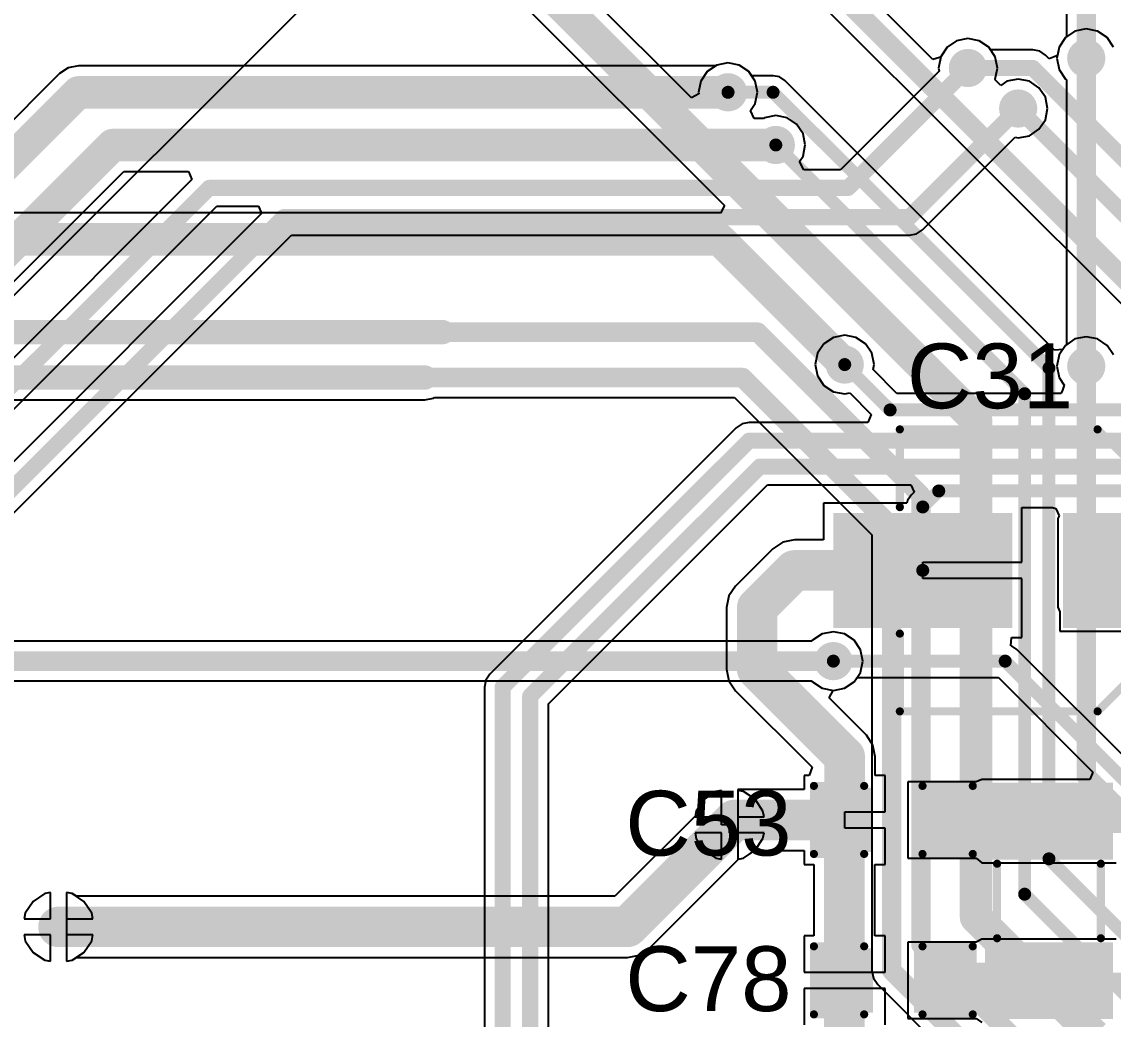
# Model space of a CAD drawing. Header units: millimetres. Extents: x 0 to 214, y 0 to 214.
# Drawn here: x 2.886 to 3.56, y 2.552 to 3.167 of the extents above; entities that cross this region are included whole.
import ezdxf

# ---------------------------------------------------------------- set-up
doc = ezdxf.new("R2010")
doc.units = ezdxf.units.MM
doc.header["$MEASUREMENT"] = 0
for name, color, linetype in [('BottomLayer', 5, 'Continuous'), ('BottomSolder', 6, 'Continuous'), ('TopLayer', 1, 'Continuous'), ('TopOverlay', 2, 'Continuous'), ('TopPaste', 8, 'Continuous'), ('TopSolder', 216, 'Continuous'), ('ViaHoleLayer', 16, 'Continuous')]:
    doc.layers.add(name, color=color, linetype=linetype)
doc.styles.add('Arial', font='', dxfattribs={"height": 0.2})
doc.styles.get('Arial').set_extended_font_data('Arial')

# ---------------------------------------------------------------- blocks, each defined once
blk = doc.blocks.new('X321532768KGD2SI_112')
at = {"layer": 'TopLayer'}
for points in [[(-0.0689, 0.03543), (-0.02953, 0.03543), (-0.02953, -0.03543), (-0.0689, -0.03543)], [(0.02953, 0.03543), (0.0689, 0.03543), (0.0689, -0.03543), (0.02953, -0.03543)]]:
    blk.add_hatch(color=1, dxfattribs=at).paths.add_polyline_path(points)
at = {"layer": 'TopPaste'}
for points in [[(-0.0689, 0.03543), (-0.02953, 0.03543), (-0.02953, -0.03543), (-0.0689, -0.03543)], [(0.02953, 0.03543), (0.0689, 0.03543), (0.0689, -0.03543), (0.02953, -0.03543)]]:
    blk.add_hatch(color=8, dxfattribs=at).paths.add_polyline_path(points)
at = {"layer": 'TopSolder'}
for points in [[(-0.0729, 0.03943), (-0.02553, 0.03943), (-0.02553, -0.03943), (-0.0729, -0.03943)], [(0.02553, 0.03943), (0.0729, 0.03943), (0.0729, -0.03943), (0.02553, -0.03943)]]:
    blk.add_hatch(color=216, dxfattribs=at).paths.add_polyline_path(points)
at = {"layer": 'TopOverlay', "const_width": 0.005}
for points in [[(0.023, 0.032), (-0.023, 0.032)], [(0.023, -0.032), (-0.023, -0.032)]]:
    blk.add_lwpolyline(points, dxfattribs=at)
at = {"layer": 'TopOverlay', "const_width": 0.0025}
for points in [[(-0.02425, 0.032, 1), (-0.02175, 0.032, 1)], [(0.02175, 0.032, 1), (0.02425, 0.032, 1)], [(-0.02425, -0.032, 1), (-0.02175, -0.032, 1)], [(0.02175, -0.032, 1), (0.02425, -0.032, 1)]]:
    blk.add_lwpolyline(points, format="xyb", close=True, dxfattribs=at)
blk = doc.blocks.new('C__0603_188')
at = {"layer": 'TopLayer'}
for points in [[(-0.015, 0.0175), (-0.015, -0.0175), (-0.045, -0.0175), (-0.045, 0.0175)], [(0.045, 0.0175), (0.045, -0.0175), (0.015, -0.0175), (0.015, 0.0175)]]:
    blk.add_hatch(color=1, dxfattribs=at).paths.add_polyline_path(points)
at = {"layer": 'TopPaste'}
for points in [[(-0.015, 0.0175), (-0.015, -0.0175), (-0.045, -0.0175), (-0.045, 0.0175)], [(0.045, 0.0175), (0.045, -0.0175), (0.015, -0.0175), (0.015, 0.0175)]]:
    blk.add_hatch(color=8, dxfattribs=at).paths.add_polyline_path(points)
at = {"layer": 'TopSolder'}
for points in [[(-0.01264, 0.01986), (-0.01264, -0.01986), (-0.04736, -0.01986), (-0.04736, 0.01986)], [(0.04736, 0.01986), (0.04736, -0.01986), (0.01264, -0.01986), (0.01264, 0.01986)]]:
    blk.add_hatch(color=216, dxfattribs=at).paths.add_polyline_path(points)
at = {"layer": 'TopOverlay', "const_width": 0.005}
for points in [[(-0.049, 0.021), (-0.018, 0.021)], [(-0.049, -0.021), (-0.049, 0.021)], [(0.018, 0.021), (0.049, 0.021)], [(0.049, -0.021), (0.049, 0.021)], [(-0.049, -0.021), (-0.018, -0.021)], [(0.018, -0.021), (0.049, -0.021)]]:
    blk.add_lwpolyline(points, dxfattribs=at)
at = {"layer": 'TopOverlay', "const_width": 0.0025}
for points in [[(-0.05025, 0.021, 1), (-0.04775, 0.021, 1)], [(-0.05025, 0.021, 1), (-0.04775, 0.021, 1)], [(-0.01925, 0.021, 1), (-0.01675, 0.021, 1)], [(0.01675, 0.021, 1), (0.01925, 0.021, 1)], [(0.04775, 0.021, 1), (0.05025, 0.021, 1)], [(0.04775, 0.021, 1), (0.05025, 0.021, 1)], [(-0.05025, -0.021, 1), (-0.04775, -0.021, 1)], [(-0.05025, -0.021, 1), (-0.04775, -0.021, 1)], [(-0.01925, -0.021, 1), (-0.01675, -0.021, 1)], [(0.01675, -0.021, 1), (0.01925, -0.021, 1)], [(0.04775, -0.021, 1), (0.05025, -0.021, 1)], [(0.04775, -0.021, 1), (0.05025, -0.021, 1)]]:
    blk.add_lwpolyline(points, format="xyb", close=True, dxfattribs=at)
blk = doc.blocks.new('C__0603_335')
at = {"layer": 'TopLayer'}
for points in [[(-0.015, 0.0175), (-0.015, -0.0175), (-0.045, -0.0175), (-0.045, 0.0175)], [(0.045, 0.0175), (0.045, -0.0175), (0.015, -0.0175), (0.015, 0.0175)]]:
    blk.add_hatch(color=1, dxfattribs=at).paths.add_polyline_path(points)
at = {"layer": 'TopPaste'}
for points in [[(-0.015, 0.0175), (-0.015, -0.0175), (-0.045, -0.0175), (-0.045, 0.0175)], [(0.045, 0.0175), (0.045, -0.0175), (0.015, -0.0175), (0.015, 0.0175)]]:
    blk.add_hatch(color=8, dxfattribs=at).paths.add_polyline_path(points)
at = {"layer": 'TopSolder'}
for points in [[(-0.01264, 0.01986), (-0.01264, -0.01986), (-0.04736, -0.01986), (-0.04736, 0.01986)], [(0.04736, 0.01986), (0.04736, -0.01986), (0.01264, -0.01986), (0.01264, 0.01986)]]:
    blk.add_hatch(color=216, dxfattribs=at).paths.add_polyline_path(points)
at = {"layer": 'TopOverlay', "const_width": 0.005}
for points in [[(-0.049, -0.021), (-0.049, 0.021)], [(-0.049, 0.021), (-0.018, 0.021)], [(0.018, 0.021), (0.049, 0.021)], [(0.049, -0.021), (0.049, 0.021)], [(-0.049, -0.021), (-0.018, -0.021)], [(0.018, -0.021), (0.049, -0.021)]]:
    blk.add_lwpolyline(points, dxfattribs=at)
at = {"layer": 'TopOverlay', "const_width": 0.0025}
for points in [[(-0.05025, 0.021, 1), (-0.04775, 0.021, 1)], [(-0.05025, 0.021, 1), (-0.04775, 0.021, 1)], [(-0.01925, 0.021, 1), (-0.01675, 0.021, 1)], [(0.01675, 0.021, 1), (0.01925, 0.021, 1)], [(0.04775, 0.021, 1), (0.05025, 0.021, 1)], [(0.04775, 0.021, 1), (0.05025, 0.021, 1)], [(-0.05025, -0.021, 1), (-0.04775, -0.021, 1)], [(-0.05025, -0.021, 1), (-0.04775, -0.021, 1)], [(-0.01925, -0.021, 1), (-0.01675, -0.021, 1)], [(0.01675, -0.021, 1), (0.01925, -0.021, 1)], [(0.04775, -0.021, 1), (0.05025, -0.021, 1)], [(0.04775, -0.021, 1), (0.05025, -0.021, 1)]]:
    blk.add_lwpolyline(points, format="xyb", close=True, dxfattribs=at)
blk = doc.blocks.new('RVT1E100M0405__355')
at = {"layer": 'TopLayer'}
for points in [[(-0.12205, 0.0315), (-0.01969, 0.0315), (-0.01969, -0.0315), (-0.12205, -0.0315)], [(0.01969, 0.0315), (0.12205, 0.0315), (0.12205, -0.0315), (0.01969, -0.0315)]]:
    blk.add_hatch(color=1, dxfattribs=at).paths.add_polyline_path(points)
at = {"layer": 'TopPaste'}
for points in [[(-0.12205, 0.0315), (-0.01969, 0.0315), (-0.01969, -0.0315), (-0.12205, -0.0315)], [(0.01969, 0.0315), (0.12205, 0.0315), (0.12205, -0.0315), (0.01969, -0.0315)]]:
    blk.add_hatch(color=8, dxfattribs=at).paths.add_polyline_path(points)
at = {"layer": 'TopSolder'}
for points in [[(-0.12605, 0.0355), (-0.01569, 0.0355), (-0.01569, -0.0355), (-0.12605, -0.0355)], [(0.01569, 0.0355), (0.12605, 0.0355), (0.12605, -0.0355), (0.01569, -0.0355)]]:
    blk.add_hatch(color=216, dxfattribs=at).paths.add_polyline_path(points)
at = {"layer": 'TopOverlay', "const_width": 0.005}
for points in [[(-0.037, 0.087), (-0.08325, 0.04075)], [(0.085, 0.087), (-0.037, 0.087)], [(0.085, 0.087), (0.085, 0.039)], [(-0.108, 0.065), (-0.108, 0.037)], [(-0.094, 0.051), (-0.122, 0.051)], [(-0.08325, 0.04075), (-0.08325, 0.035)], [(-0.08325, -0.035), (-0.08325, -0.04075)], [(-0.037, -0.087), (-0.08325, -0.04075)], [(0.085, -0.039), (0.085, -0.087)], [(0.085, -0.087), (-0.037, -0.087)]]:
    blk.add_lwpolyline(points, dxfattribs=at)
at = {"layer": 'TopOverlay', "const_width": 0.0025}
for points in [[(-0.03825, 0.087, 1), (-0.03575, 0.087, 1)], [(-0.03825, 0.087, 1), (-0.03575, 0.087, 1)], [(0.08375, 0.087, 1), (0.08625, 0.087, 1)], [(0.08375, 0.087, 1), (0.08625, 0.087, 1)], [(-0.10925, 0.065, 1), (-0.10675, 0.065, 1)], [(-0.12325, 0.051, 1), (-0.12075, 0.051, 1)], [(-0.09525, 0.051, 1), (-0.09275, 0.051, 1)], [(-0.0845, 0.04075, 1), (-0.082, 0.04075, 1)], [(-0.0845, 0.04075, 1), (-0.082, 0.04075, 1)], [(0.08375, 0.039, 1), (0.08625, 0.039, 1)], [(-0.10925, 0.037, 1), (-0.10675, 0.037, 1)], [(-0.0845, 0.035, 1), (-0.082, 0.035, 1)], [(-0.0845, -0.035, 1), (-0.082, -0.035, 1)], [(-0.0845, -0.04075, 1), (-0.082, -0.04075, 1)], [(-0.0845, -0.04075, 1), (-0.082, -0.04075, 1)], [(0.08375, -0.039, 1), (0.08625, -0.039, 1)], [(-0.03825, -0.087, 1), (-0.03575, -0.087, 1)], [(-0.03825, -0.087, 1), (-0.03575, -0.087, 1)], [(0.08375, -0.087, 1), (0.08625, -0.087, 1)], [(0.08375, -0.087, 1), (0.08625, -0.087, 1)]]:
    blk.add_lwpolyline(points, format="xyb", close=True, dxfattribs=at)

msp = doc.modelspace()

# ---------------------------------------------------------------- hatches: boundary and pattern name
at = {"layer": 'BottomLayer'}
h = msp.add_hatch(color=5, dxfattribs=at)
edge = h.paths.add_edge_path()
edge.add_arc((3.47, 3.139), 0.01181, 0, 360)
h = msp.add_hatch(color=5, dxfattribs=at)
edge = h.paths.add_edge_path()
edge.add_arc((3.543, 3.145), 0.01181, 0, 360)
h = msp.add_hatch(color=5, dxfattribs=at)
edge = h.paths.add_edge_path()
edge.add_arc((3.322, 3.124), 0.01181, 0, 360)
h = msp.add_hatch(color=5, dxfattribs=at)
edge = h.paths.add_edge_path()
edge.add_arc((3.501, 3.114), 0.01181, 0, 360)
h = msp.add_hatch(color=5, dxfattribs=at)
edge = h.paths.add_edge_path()
edge.add_arc((3.3515, 3.0915), 0.01181, 0, 360)
h = msp.add_hatch(color=5, dxfattribs=at)
edge = h.paths.add_edge_path()
edge.add_arc((3.394, 2.956), 0.01181, 0, 360)
h = msp.add_hatch(color=5, dxfattribs=at)
edge = h.paths.add_edge_path()
edge.add_arc((3.543, 2.955), 0.01181, 0, 360)
h = msp.add_hatch(color=5, dxfattribs=at)
edge = h.paths.add_edge_path()
edge.add_arc((3.387, 2.773), 0.01181, 0, 360)
h = msp.add_hatch(color=5, dxfattribs=at)
edge = h.paths.add_edge_path()
edge.add_arc((3.323, 2.672), 0.01181, 0, 360)
h = msp.add_hatch(color=5, dxfattribs=at)
edge = h.paths.add_edge_path()
edge.add_arc((2.909, 2.609), 0.01181, 0, 360)
at = {"layer": 'BottomSolder'}
h = msp.add_hatch(color=6, dxfattribs=at)
edge = h.paths.add_edge_path()
edge.add_arc((3.543, 3.145), 0.00591, 0, 360)
h = msp.add_hatch(color=6, dxfattribs=at)
edge = h.paths.add_edge_path()
edge.add_arc((3.47, 3.139), 0.00591, 0, 360)
h = msp.add_hatch(color=6, dxfattribs=at)
edge = h.paths.add_edge_path()
edge.add_arc((3.322, 3.124), 0.00591, 0, 360)
h = msp.add_hatch(color=6, dxfattribs=at)
edge = h.paths.add_edge_path()
edge.add_arc((3.501, 3.114), 0.00591, 0, 360)
h = msp.add_hatch(color=6, dxfattribs=at)
edge = h.paths.add_edge_path()
edge.add_arc((3.3515, 3.0915), 0.00591, 0, 360)
h = msp.add_hatch(color=6, dxfattribs=at)
edge = h.paths.add_edge_path()
edge.add_arc((3.394, 2.956), 0.00591, 0, 360)
h = msp.add_hatch(color=6, dxfattribs=at)
edge = h.paths.add_edge_path()
edge.add_arc((3.543, 2.955), 0.00591, 0, 360)
h = msp.add_hatch(color=6, dxfattribs=at)
edge = h.paths.add_edge_path()
edge.add_arc((3.387, 2.773), 0.00591, 0, 360)
h = msp.add_hatch(color=6, dxfattribs=at)
edge = h.paths.add_edge_path()
edge.add_arc((3.323, 2.672), 0.00591, 0, 360)
h = msp.add_hatch(color=6, dxfattribs=at)
edge = h.paths.add_edge_path()
edge.add_arc((2.909, 2.609), 0.00591, 0, 360)
at = {"layer": 'TopLayer'}
h = msp.add_hatch(color=1, dxfattribs=at)
edge = h.paths.add_edge_path()
edge.add_arc((3.47, 3.139), 0.01181, 0, 360)
h = msp.add_hatch(color=1, dxfattribs=at)
edge = h.paths.add_edge_path()
edge.add_arc((3.543, 3.145), 0.01181, 0, 360)
h = msp.add_hatch(color=1, dxfattribs=at)
edge = h.paths.add_edge_path()
edge.add_arc((3.322, 3.124), 0.01181, 0, 360)
h = msp.add_hatch(color=1, dxfattribs=at)
edge = h.paths.add_edge_path()
edge.add_arc((3.501, 3.114), 0.01181, 0, 360)
h = msp.add_hatch(color=1, dxfattribs=at)
edge = h.paths.add_edge_path()
edge.add_arc((3.3515, 3.0915), 0.01181, 0, 360)
h = msp.add_hatch(color=1, dxfattribs=at)
edge = h.paths.add_edge_path()
edge.add_arc((3.394, 2.956), 0.01181, 0, 360)
h = msp.add_hatch(color=1, dxfattribs=at)
edge = h.paths.add_edge_path()
edge.add_arc((3.543, 2.955), 0.01181, 0, 360)
msp.add_hatch(color=1, dxfattribs=at).paths.add_polyline_path([(3.532, 2.80623), (3.746, 2.80623), (3.746, 2.861), (3.532, 2.861)])
h = msp.add_hatch(color=1, dxfattribs=at)
edge = h.paths.add_edge_path()
edge.add_arc((3.387, 2.773), 0.01181, 0, 360)
h = msp.add_hatch(color=1, dxfattribs=at)
edge = h.paths.add_edge_path()
edge.add_arc((3.323, 2.672), 0.01181, 0, 360)
h = msp.add_hatch(color=1, dxfattribs=at)
edge = h.paths.add_edge_path()
edge.add_arc((2.909, 2.609), 0.01181, 0, 360)
at = {"layer": 'TopSolder'}
h = msp.add_hatch(color=216, dxfattribs=at)
edge = h.paths.add_edge_path()
edge.add_arc((3.543, 3.145), 0.00591, 0, 360)
h = msp.add_hatch(color=216, dxfattribs=at)
edge = h.paths.add_edge_path()
edge.add_arc((3.47, 3.139), 0.00591, 0, 360)
h = msp.add_hatch(color=216, dxfattribs=at)
edge = h.paths.add_edge_path()
edge.add_arc((3.322, 3.124), 0.00591, 0, 360)
h = msp.add_hatch(color=216, dxfattribs=at)
edge = h.paths.add_edge_path()
edge.add_arc((3.501, 3.114), 0.00591, 0, 360)
h = msp.add_hatch(color=216, dxfattribs=at)
edge = h.paths.add_edge_path()
edge.add_arc((3.3515, 3.0915), 0.00591, 0, 360)
h = msp.add_hatch(color=216, dxfattribs=at)
edge = h.paths.add_edge_path()
edge.add_arc((3.394, 2.956), 0.00591, 0, 360)
h = msp.add_hatch(color=216, dxfattribs=at)
edge = h.paths.add_edge_path()
edge.add_arc((3.543, 2.955), 0.00591, 0, 360)
h = msp.add_hatch(color=216, dxfattribs=at)
edge = h.paths.add_edge_path()
edge.add_arc((3.387, 2.773), 0.00591, 0, 360)
h = msp.add_hatch(color=216, dxfattribs=at)
edge = h.paths.add_edge_path()
edge.add_arc((3.323, 2.672), 0.00591, 0, 360)
h = msp.add_hatch(color=216, dxfattribs=at)
edge = h.paths.add_edge_path()
edge.add_arc((2.909, 2.609), 0.00591, 0, 360)
at = {"layer": 'ViaHoleLayer'}
h = msp.add_hatch(color=16, dxfattribs=at)
edge = h.paths.add_edge_path()
edge.add_arc((3.543, 3.145), 0.00591, 0, 360)
h = msp.add_hatch(color=16, dxfattribs=at)
edge = h.paths.add_edge_path()
edge.add_arc((3.47, 3.139), 0.00591, 0, 360)
h = msp.add_hatch(color=16, dxfattribs=at)
edge = h.paths.add_edge_path()
edge.add_arc((3.322, 3.124), 0.00591, 0, 360)
h = msp.add_hatch(color=16, dxfattribs=at)
edge = h.paths.add_edge_path()
edge.add_arc((3.501, 3.114), 0.00591, 0, 360)
h = msp.add_hatch(color=16, dxfattribs=at)
edge = h.paths.add_edge_path()
edge.add_arc((3.3515, 3.0915), 0.00591, 0, 360)
h = msp.add_hatch(color=16, dxfattribs=at)
edge = h.paths.add_edge_path()
edge.add_arc((3.394, 2.956), 0.00591, 0, 360)
h = msp.add_hatch(color=16, dxfattribs=at)
edge = h.paths.add_edge_path()
edge.add_arc((3.543, 2.955), 0.00591, 0, 360)
h = msp.add_hatch(color=16, dxfattribs=at)
edge = h.paths.add_edge_path()
edge.add_arc((3.387, 2.773), 0.00591, 0, 360)
h = msp.add_hatch(color=16, dxfattribs=at)
edge = h.paths.add_edge_path()
edge.add_arc((3.323, 2.672), 0.00591, 0, 360)
h = msp.add_hatch(color=16, dxfattribs=at)
edge = h.paths.add_edge_path()
edge.add_arc((2.909, 2.609), 0.00591, 0, 360)

# ---------------------------------------------------------------- linework, layer by layer
at = {"layer": 'BottomLayer'}
for p, q in [((3.44839, 3.14424), (3.0102, 3.58243)), ((2.99648, 3.56154), (3.58014, 2.97789)), ((3.53076, 3.28575), (3.53076, 3.15825)), ((3.29941, 3.12067), (3.18735, 3.23272)), ((3.16905, 3.20488), (3.31985, 3.05408)), ((3.53016, 3.15784), (3.52622, 3.15195)), ((3.53076, 3.15825), (3.53016, 3.15784)), ((3.45716, 3.15184), (3.45343, 3.14627)), ((3.46305, 3.15578), (3.45716, 3.15184)), ((3.47, 3.15716), (3.46305, 3.15578)), ((3.47695, 3.15578), (3.47, 3.15716)), ((3.48284, 3.15184), (3.47695, 3.15578)), ((3.48393, 3.15022), (3.48284, 3.15184)), ((3.52622, 3.15195), (3.52519, 3.14675)), ((3.45257, 3.14551), (3.44839, 3.14424)), ((3.45343, 3.14627), (3.45257, 3.14551)), ((3.51, 3.15022), (3.48393, 3.15022)), ((3.51429, 3.14936), (3.51, 3.15022)), ((3.51, 3.15022), (3.51, 3.15022)), ((3.51793, 3.14693), (3.51429, 3.14936)), ((3.5202, 3.14466), (3.51793, 3.14693)), ((3.52519, 3.14675), (3.5202, 3.14466)), ((3.31505, 3.14078), (3.30916, 3.13684)), ((3.322, 3.14216), (3.31505, 3.14078)), ((3.32895, 3.14078), (3.322, 3.14216)), ((3.33484, 3.13684), (3.32895, 3.14078)), ((3.30522, 3.13095), (3.30384, 3.124)), ((3.30916, 3.13684), (3.30522, 3.13095)), ((3.33659, 3.13423), (3.33484, 3.13684)), ((3.34981, 3.13423), (3.33659, 3.13423)), ((3.35371, 3.13345), (3.34981, 3.13423)), ((3.35702, 3.13124), (3.35371, 3.13345)), ((3.52347, 2.96479), (3.35702, 3.13124)), ((3.30384, 3.124), (3.30401, 3.12313)), ((3.30401, 3.12313), (3.29941, 3.12067)), ((3.31985, 3.05408), (3.31739, 3.04947)), ((3.31671, 3.04961), (2.79129, 3.04961)), ((3.31739, 3.04947), (3.31671, 3.04961)), ((3.53605, 2.97178), (3.53016, 2.96784)), ((3.543, 2.97316), (3.53605, 2.97178)), ((3.54995, 2.97178), (3.543, 2.97316)), ((3.55584, 2.96784), (3.54995, 2.97178)), ((3.52845, 2.96528), (3.52347, 2.96479)), ((3.53016, 2.96784), (3.52845, 2.96528)), ((3.55978, 2.96195), (3.55584, 2.96784)), ((3.135, 2.93424), (3.14027, 2.93528)), ((3.14027, 2.93528), (3.14099, 2.93576)), ((3.14099, 2.93576), (3.32593, 2.93576)), ((3.32593, 2.93576), (3.41076, 2.85093)), ((2.7814, 2.93424), (3.135, 2.93424)), ((3.41076, 2.85093), (3.41076, 2.582)), ((3.38005, 2.78978), (3.37416, 2.78584)), ((3.387, 2.79116), (3.38005, 2.78978)), ((3.39395, 2.78978), (3.387, 2.79116)), ((3.39984, 2.78584), (3.39395, 2.78978)), ((3.37375, 2.78524), (2.851, 2.78524)), ((3.37416, 2.78584), (3.37375, 2.78524)), ((3.40378, 2.77995), (3.39984, 2.78584)), ((3.40516, 2.773), (3.40378, 2.77995)), ((3.40378, 2.76605), (3.40516, 2.773)), ((2.85607, 2.76076), (3.37375, 2.76076)), ((3.37375, 2.76076), (3.37416, 2.76016)), ((3.39984, 2.76016), (3.40378, 2.76605)), ((3.37416, 2.76016), (3.38005, 2.75622)), ((3.38005, 2.75622), (3.387, 2.75484)), ((3.387, 2.75484), (3.39395, 2.75622)), ((3.39395, 2.75622), (3.39984, 2.76016)), ((3.318, 2.69324), (3.31449, 2.69255)), ((3.318, 2.672), (3.318, 2.69324)), ((3.33151, 2.69255), (3.328, 2.69324)), ((3.328, 2.69324), (3.328, 2.677)), ((3.30728, 2.68772), (3.30245, 2.68051)), ((3.31449, 2.69255), (3.30728, 2.68772)), ((3.33872, 2.68772), (3.33151, 2.69255)), ((3.34355, 2.68051), (3.33872, 2.68772)), ((3.30245, 2.68051), (3.30186, 2.67754)), ((3.34424, 2.677), (3.34355, 2.68051)), ((3.30186, 2.67754), (3.25219, 2.62786)), ((3.328, 2.677), (3.34424, 2.677)), ((3.323, 2.672), (3.318, 2.672)), ((3.323, 2.667), (3.323, 2.672)), ((3.34424, 2.667), (3.323, 2.667)), ((3.34355, 2.66349), (3.34424, 2.667)), ((3.33872, 2.65628), (3.34355, 2.66349)), ((3.33151, 2.65145), (3.33872, 2.65628)), ((3.27334, 2.59566), (3.32854, 2.65086)), ((3.32854, 2.65086), (3.33151, 2.65145)), ((2.90049, 2.62955), (2.89328, 2.62472)), ((2.904, 2.63024), (2.90049, 2.62955)), ((2.904, 2.614), (2.904, 2.63024)), ((2.91751, 2.62955), (2.914, 2.63024)), ((2.914, 2.63024), (2.914, 2.609)), ((2.92003, 2.62786), (2.91751, 2.62955)), ((3.25219, 2.62786), (2.92003, 2.62786)), ((2.89328, 2.62472), (2.88845, 2.61751)), ((2.88845, 2.61751), (2.88776, 2.614)), ((2.88776, 2.614), (2.904, 2.614)), ((2.914, 2.609), (2.914, 2.58776)), ((2.904, 2.604), (2.88776, 2.604)), ((2.88776, 2.604), (2.88845, 2.60049)), ((2.88845, 2.60049), (2.89328, 2.59328)), ((2.904, 2.58776), (2.904, 2.604)), ((2.89328, 2.59328), (2.90049, 2.58845)), ((3.26722, 2.59157), (3.27334, 2.59566)), ((2.90049, 2.58845), (2.904, 2.58776)), ((2.914, 2.58776), (2.91751, 2.58845)), ((2.91751, 2.58845), (2.92003, 2.59014)), ((2.92003, 2.59014), (3.26, 2.59014)), ((3.26, 2.59014), (3.26722, 2.59157)), ((3.41076, 2.582), (3.4117, 2.57732)), ((3.4117, 2.57732), (3.41435, 2.57335)), ((3.41435, 2.57335), (3.50435, 2.48335))]:
    msp.add_line(p, q, dxfattribs=at)
for points, const_width in [([(3.00155, 3.57378), (3.64933, 2.926)], 0.012), ([(3.543, 3.145), (3.543, 3.299)], 0.012), ([(3.17581, 3.22119), (3.475, 2.922)], 0.02), ([(3.47, 3.139), (3.51, 3.139)], 0.01), ([(3.51, 3.139), (3.649, 3)], 0.01), ([(3.322, 3.124), (3.32203, 3.12403)], 0.008), ([(3.32203, 3.12403), (3.34981, 3.12403)], 0.008), ([(3.34981, 3.12403), (3.52, 2.95385)], 0.008), ([(3.501, 3.114), (3.652, 2.963)], 0.01), ([(3.3515, 3.0915), (3.505, 2.938)], 0.008), ([(2.79129, 3.03329), (3.31671, 3.03329)], 0.02), ([(3.31671, 3.03329), (3.394, 2.956)], 0.02), ([(2.773, 2.976), (3.146, 2.976)], 0.015), ([(3.146, 2.976), (3.34033, 2.976)], 0.012), ([(3.34033, 2.976), (3.441, 2.87533)], 0.012), ([(2.7757, 2.948), (3.135, 2.948)], 0.015), ([(3.52, 2.651), (3.52, 2.95385)], 0.008), ([(3.543, 2.70193), (3.543, 2.955)], 0.012), ([(3.135, 2.948), (3.331, 2.948)], 0.012), ([(3.331, 2.948), (3.423, 2.856)], 0.012), ([(3.505, 2.62918), (3.505, 2.938)], 0.008), ([(3.475, 2.61491), (3.475, 2.922)], 0.02), ([(3.441, 2.598), (3.441, 2.87533)], 0.012), ([(3.423, 2.582), (3.423, 2.856)], 0.012), ([(2.851, 2.773), (3.387, 2.773)], 0.012), ([(3.543, 2.70193), (3.60093, 2.644)], 0.012), ([(3.26, 2.609), (3.323, 2.672)], 0.025), ([(3.52, 2.651), (3.59181, 2.57919)], 0.008), ([(3.505, 2.62918), (3.56899, 2.56519)], 0.008), ([(2.909, 2.609), (3.26, 2.609)], 0.025), ([(3.475, 2.61491), (3.54791, 2.542)], 0.02), ([(3.441, 2.598), (3.52, 2.519)], 0.012), ([(3.423, 2.582), (3.513, 2.492)], 0.012)]:
    msp.add_lwpolyline(points, dxfattribs=dict(at, const_width=const_width))
for points, const_width in [([(3.54, 3.145, 1), (3.546, 3.145, 1)], 0.006), ([(3.4675, 3.139, 1), (3.4725, 3.139, 1)], 0.005), ([(3.5075, 3.139, 1), (3.5125, 3.139, 1)], 0.005), ([(3.5075, 3.139, 1), (3.5125, 3.139, 1)], 0.005), ([(3.32, 3.124, 1), (3.324, 3.124, 1)], 0.004), ([(3.32003, 3.12403, 1), (3.32403, 3.12403, 1)], 0.004), ([(3.32003, 3.12403, 1), (3.32403, 3.12403, 1)], 0.004), ([(3.34781, 3.12403, 1), (3.35181, 3.12403, 1)], 0.004), ([(3.34781, 3.12403, 1), (3.35181, 3.12403, 1)], 0.004), ([(3.4985, 3.114, 1), (3.5035, 3.114, 1)], 0.005), ([(3.3495, 3.0915, 1), (3.3535, 3.0915, 1)], 0.004), ([(3.31171, 3.03329, 1), (3.32171, 3.03329, 1)], 0.01), ([(3.31171, 3.03329, 1), (3.32171, 3.03329, 1)], 0.01), ([(3.14225, 2.976, 1), (3.14975, 2.976, 1)], 0.0075), ([(3.143, 2.976, 1), (3.149, 2.976, 1)], 0.006), ([(3.33733, 2.976, 1), (3.34333, 2.976, 1)], 0.006), ([(3.33733, 2.976, 1), (3.34333, 2.976, 1)], 0.006), ([(3.389, 2.956, 1), (3.399, 2.956, 1)], 0.01), ([(3.13125, 2.948, 1), (3.13875, 2.948, 1)], 0.0075), ([(3.518, 2.95385, 1), (3.522, 2.95385, 1)], 0.004), ([(3.518, 2.95385, 1), (3.522, 2.95385, 1)], 0.004), ([(3.54, 2.955, 1), (3.546, 2.955, 1)], 0.006), ([(3.132, 2.948, 1), (3.138, 2.948, 1)], 0.006), ([(3.328, 2.948, 1), (3.334, 2.948, 1)], 0.006), ([(3.328, 2.948, 1), (3.334, 2.948, 1)], 0.006), ([(3.503, 2.938, 1), (3.507, 2.938, 1)], 0.004), ([(3.503, 2.938, 1), (3.507, 2.938, 1)], 0.004), ([(3.47, 2.922, 1), (3.48, 2.922, 1)], 0.01), ([(3.47, 2.922, 1), (3.48, 2.922, 1)], 0.01), ([(3.438, 2.87533, 1), (3.444, 2.87533, 1)], 0.006), ([(3.438, 2.87533, 1), (3.444, 2.87533, 1)], 0.006), ([(3.42, 2.856, 1), (3.426, 2.856, 1)], 0.006), ([(3.42, 2.856, 1), (3.426, 2.856, 1)], 0.006), ([(3.384, 2.773, 1), (3.39, 2.773, 1)], 0.006), ([(3.54, 2.70193, 1), (3.546, 2.70193, 1)], 0.006), ([(3.54, 2.70193, 1), (3.546, 2.70193, 1)], 0.006), ([(3.31675, 2.672, 1), (3.32925, 2.672, 1)], 0.0125), ([(3.518, 2.651, 1), (3.522, 2.651, 1)], 0.004), ([(3.518, 2.651, 1), (3.522, 2.651, 1)], 0.004), ([(3.503, 2.62918, 1), (3.507, 2.62918, 1)], 0.004), ([(3.503, 2.62918, 1), (3.507, 2.62918, 1)], 0.004), ([(2.90275, 2.609, 1), (2.91525, 2.609, 1)], 0.0125), ([(3.25375, 2.609, 1), (3.26625, 2.609, 1)], 0.0125), ([(3.25375, 2.609, 1), (3.26625, 2.609, 1)], 0.0125), ([(3.47, 2.61491, 1), (3.48, 2.61491, 1)], 0.01), ([(3.47, 2.61491, 1), (3.48, 2.61491, 1)], 0.01), ([(3.438, 2.598, 1), (3.444, 2.598, 1)], 0.006), ([(3.438, 2.598, 1), (3.444, 2.598, 1)], 0.006), ([(3.42, 2.582, 1), (3.426, 2.582, 1)], 0.006), ([(3.42, 2.582, 1), (3.426, 2.582, 1)], 0.006)]:
    msp.add_lwpolyline(points, format="xyb", close=True, dxfattribs=dict(at, const_width=const_width))
at = {"layer": 'BottomSolder'}
msp.add_line((0.01449, 0.13433), (214.06023, 213.98652), dxfattribs=at)
at = {"layer": 'TopLayer'}
for p, q in [((3.53016, 3.15784), (3.52622, 3.15195)), ((3.53605, 3.16178), (3.53016, 3.15784)), ((3.543, 3.16316), (3.53605, 3.16178)), ((3.54995, 3.16178), (3.543, 3.16316)), ((3.55584, 3.15784), (3.54995, 3.16178)), ((3.55978, 3.15195), (3.55584, 3.15784)), ((3.45716, 3.15184), (3.45322, 3.14595)), ((3.46305, 3.15578), (3.45716, 3.15184)), ((3.47, 3.15716), (3.46305, 3.15578)), ((3.47695, 3.15578), (3.47, 3.15716)), ((3.48284, 3.15184), (3.47695, 3.15578)), ((3.48678, 3.14595), (3.48284, 3.15184)), ((3.52622, 3.15195), (3.52484, 3.145)), ((3.45322, 3.14595), (3.45184, 3.139)), ((3.48816, 3.139), (3.48678, 3.14595)), ((3.52484, 3.145), (3.52622, 3.13805)), ((2.91502, 3.13907), (2.90972, 3.13554)), ((2.92126, 3.14031), (2.91502, 3.13907)), ((3.31436, 3.14031), (2.92126, 3.14031)), ((3.31505, 3.14078), (3.31436, 3.14031)), ((3.322, 3.14216), (3.31505, 3.14078)), ((3.32895, 3.14078), (3.322, 3.14216)), ((3.33484, 3.13684), (3.32895, 3.14078)), ((3.45184, 3.139), (3.45222, 3.13708)), ((3.48678, 3.13205), (3.48816, 3.139)), ((3.52622, 3.13805), (3.53016, 3.13216)), ((2.90972, 3.13554), (2.63046, 2.85628)), ((3.33878, 3.13095), (3.33484, 3.13684)), ((3.34016, 3.124), (3.33878, 3.13095)), ((3.45222, 3.13708), (3.39135, 3.07622)), ((3.48663, 3.13184), (3.48678, 3.13205)), ((3.49024, 3.12823), (3.48663, 3.13184)), ((3.49405, 3.13078), (3.49024, 3.12823)), ((3.501, 3.13216), (3.49405, 3.13078)), ((3.50795, 3.13078), (3.501, 3.13216)), ((3.51384, 3.12684), (3.50795, 3.13078)), ((3.53016, 3.13216), (3.53076, 3.13175)), ((3.53076, 3.13175), (3.53076, 2.96825)), ((3.33878, 3.11705), (3.34016, 3.124)), ((3.51778, 3.12095), (3.51384, 3.12684)), ((3.33595, 3.11281), (3.33878, 3.11705)), ((3.51916, 3.114), (3.51778, 3.12095)), ((3.33815, 3.10781), (3.33595, 3.11281)), ((3.51778, 3.10705), (3.51916, 3.114)), ((3.34386, 3.10781), (3.33815, 3.10781)), ((3.34455, 3.10828), (3.34386, 3.10781)), ((3.3515, 3.10966), (3.34455, 3.10828)), ((3.35845, 3.10828), (3.3515, 3.10966)), ((3.36434, 3.10434), (3.35845, 3.10828)), ((3.36828, 3.09845), (3.36434, 3.10434)), ((3.51384, 3.10116), (3.51778, 3.10705)), ((3.36966, 3.0915), (3.36828, 3.09845)), ((3.501, 3.09584), (3.50795, 3.09722)), ((3.50795, 3.09722), (3.51384, 3.10116)), ((3.36828, 3.08455), (3.36966, 3.0915)), ((3.44193, 3.03907), (3.49908, 3.09622)), ((3.49908, 3.09622), (3.501, 3.09584)), ((3.36605, 3.08122), (3.36828, 3.08455)), ((3.36872, 3.07622), (3.36605, 3.08122)), ((2.69631, 2.82224), (2.94926, 3.07519)), ((2.99133, 3.07019), (2.81492, 2.89378)), ((2.94926, 3.07519), (2.98925, 3.07519)), ((2.98925, 3.07519), (2.99133, 3.07019)), ((3.39135, 3.07622), (3.36872, 3.07622)), ((2.83078, 2.87792), (3.00665, 3.05378)), ((3.00665, 3.05378), (3.03239, 3.05378)), ((3.03239, 3.05378), (3.0343, 3.04917)), ((3.0343, 3.04917), (2.83992, 2.85478)), ((3.434, 3.03578), (3.43829, 3.03664)), ((3.43829, 3.03664), (3.44193, 3.03907)), ((2.85578, 2.83892), (3.05265, 3.03578)), ((3.05265, 3.03578), (3.434, 3.03578)), ((3.434, 3.03578), (3.434, 3.03578)), ((3.38705, 2.97278), (3.38116, 2.96884)), ((3.394, 2.97416), (3.38705, 2.97278)), ((3.40095, 2.97278), (3.394, 2.97416)), ((3.40684, 2.96884), (3.40095, 2.97278)), ((3.37722, 2.96295), (3.37584, 2.956)), ((3.38116, 2.96884), (3.37722, 2.96295)), ((3.41078, 2.96295), (3.40684, 2.96884)), ((3.41216, 2.956), (3.41078, 2.96295)), ((3.53016, 2.96784), (3.52622, 2.96195)), ((3.53076, 2.96825), (3.53016, 2.96784)), ((3.37584, 2.956), (3.37722, 2.94905)), ((3.41154, 2.95288), (3.41216, 2.956)), ((3.52622, 2.96195), (3.52484, 2.955)), ((3.37722, 2.94905), (3.38116, 2.94316)), ((3.42622, 2.9382), (3.41154, 2.95288)), ((3.52484, 2.955), (3.52622, 2.94805)), ((3.38116, 2.94316), (3.38705, 2.93922)), ((3.52622, 2.94805), (3.52947, 2.9432)), ((3.52947, 2.9432), (3.52822, 2.93952)), ((3.38705, 2.93922), (3.394, 2.93784)), ((3.394, 2.93784), (3.39712, 2.93846)), ((3.39712, 2.93846), (3.41037, 2.92522)), ((3.52725, 2.9382), (3.42622, 2.9382)), ((3.52822, 2.93952), (3.52725, 2.9382)), ((3.41037, 2.92522), (3.40829, 2.92022)), ((3.32707, 2.91693), (3.17507, 2.76493)), ((3.33071, 2.91936), (3.32707, 2.91693)), ((3.32707, 2.91693), (3.32707, 2.91693)), ((3.335, 2.92022), (3.33071, 2.91936)), ((3.40829, 2.92022), (3.335, 2.92022)), ((3.335, 2.92022), (3.335, 2.92022)), ((3.21122, 2.74673), (3.34627, 2.88178)), ((3.34627, 2.88178), (3.43483, 2.88178)), ((3.43483, 2.88178), (3.43675, 2.87717)), ((3.43492, 2.87534), (3.43271, 2.87204)), ((3.43675, 2.87717), (3.43492, 2.87534)), ((3.43241, 2.8705), (3.38095, 2.8705)), ((3.38095, 2.8705), (3.38095, 2.84786)), ((3.43271, 2.87204), (3.43241, 2.8705)), ((3.50331, 2.834), (3.50331, 2.8678)), ((3.50331, 2.8678), (3.52223, 2.8678)), ((3.52223, 2.8678), (3.52415, 2.86724)), ((3.52415, 2.86724), (3.52622, 2.86272)), ((3.52622, 2.86272), (3.52551, 2.861)), ((3.52551, 2.861), (3.52551, 2.80623)), ((3.363, 2.84786), (3.35578, 2.84643)), ((3.38095, 2.84786), (3.363, 2.84786)), ((3.34966, 2.84234), (3.32666, 2.81934)), ((3.35578, 2.84643), (3.34966, 2.84234)), ((3.44213, 2.824), (3.44213, 2.834)), ((3.44213, 2.834), (3.50331, 2.834)), ((3.50331, 2.824), (3.44213, 2.824)), ((3.50331, 2.7875), (3.50331, 2.824)), ((3.32666, 2.81934), (3.32257, 2.81322)), ((3.32257, 2.81322), (3.32114, 2.806)), ((3.32114, 2.806), (3.32114, 2.768)), ((3.52551, 2.80623), (3.52669, 2.80339)), ((3.52669, 2.80339), (3.52669, 2.7915)), ((3.49648, 2.7825), (3.49697, 2.7875)), ((3.49697, 2.7875), (3.50331, 2.7875)), ((3.52669, 2.7915), (3.64105, 2.7915)), ((3.4969, 2.78242), (3.49648, 2.7825)), ((3.50021, 2.78021), (3.4969, 2.78242)), ((3.60776, 2.67265), (3.50021, 2.78021)), ((3.32114, 2.768), (3.32257, 2.76078)), ((3.17264, 2.76129), (3.17178, 2.757)), ((3.17507, 2.76493), (3.17264, 2.76129)), ((3.32257, 2.76078), (3.32666, 2.75466)), ((3.39984, 2.76016), (3.40161, 2.7628)), ((3.40161, 2.7628), (3.48878, 2.7628)), ((3.48878, 2.7628), (3.54706, 2.70452)), ((3.17178, 2.757), (3.17178, 2.757)), ((3.17178, 2.757), (3.17178, 2.39465)), ((3.32666, 2.75466), (3.37382, 2.7075)), ((3.38442, 2.75026), (3.38688, 2.75486)), ((3.38688, 2.75486), (3.387, 2.75484)), ((3.387, 2.75484), (3.39395, 2.75622)), ((3.39395, 2.75622), (3.39984, 2.76016)), ((3.40734, 2.72734), (3.38442, 2.75026)), ((3.21122, 2.38437), (3.21122, 2.74673)), ((3.41143, 2.72122), (3.40734, 2.72734)), ((3.41286, 2.714), (3.41143, 2.72122)), ((3.41286, 2.7025), (3.41286, 2.714)), ((3.37382, 2.7075), (3.37197, 2.7025)), ((3.37197, 2.7025), (3.369, 2.7025)), ((3.369, 2.7025), (3.369, 2.69386)), ((3.419, 2.7025), (3.41286, 2.7025)), ((3.419, 2.68), (3.419, 2.7025)), ((3.47857, 2.6999), (3.475, 2.6985)), ((3.47942, 2.6999), (3.47857, 2.6999)), ((3.47857, 2.6999), (3.47857, 2.6999)), ((3.54515, 2.6999), (3.47942, 2.6999)), ((3.54706, 2.70452), (3.54515, 2.6999)), ((3.318, 2.69324), (3.31449, 2.69255)), ((3.318, 2.677), (3.318, 2.69324)), ((3.369, 2.69386), (3.328, 2.69386)), ((3.328, 2.69386), (3.328, 2.672)), ((3.475, 2.6985), (3.433, 2.6985)), ((3.433, 2.6985), (3.433, 2.6515)), ((3.475, 2.6985), (3.475, 2.6985)), ((3.30728, 2.68772), (3.30245, 2.68051)), ((3.31449, 2.69255), (3.30728, 2.68772)), ((3.30245, 2.68051), (3.30176, 2.677)), ((3.394, 2.67), (3.394, 2.68)), ((3.394, 2.68), (3.419, 2.68)), ((3.30176, 2.677), (3.318, 2.677)), ((3.318, 2.667), (3.30176, 2.667)), ((3.30176, 2.667), (3.30245, 2.66349)), ((3.318, 2.65076), (3.318, 2.667)), ((3.328, 2.672), (3.328, 2.65076)), ((3.419, 2.67), (3.394, 2.67)), ((3.419, 2.6475), (3.419, 2.67)), ((3.30245, 2.66349), (3.30728, 2.65628)), ((3.30728, 2.65628), (3.31449, 2.65145)), ((3.33151, 2.65145), (3.33852, 2.65614)), ((3.33852, 2.65614), (3.369, 2.65614)), ((3.369, 2.65614), (3.369, 2.6475)), ((3.31449, 2.65145), (3.318, 2.65076)), ((3.328, 2.65076), (3.33151, 2.65145)), ((3.369, 2.6475), (3.37487, 2.6475)), ((3.37487, 2.6475), (3.37487, 2.6035)), ((3.41259, 2.6035), (3.41259, 2.6475)), ((3.41259, 2.6475), (3.419, 2.6475)), ((3.433, 2.6515), (3.475, 2.6515)), ((3.475, 2.6515), (3.47857, 2.64853)), ((3.47857, 2.64853), (3.47857, 2.64853)), ((3.47857, 2.64853), (3.56143, 2.64853)), ((2.90049, 2.62955), (2.89328, 2.62472)), ((2.904, 2.63024), (2.90049, 2.62955)), ((2.904, 2.614), (2.904, 2.63024)), ((2.91751, 2.62955), (2.914, 2.63024)), ((2.914, 2.63024), (2.914, 2.614)), ((2.92472, 2.62472), (2.91751, 2.62955)), ((2.89328, 2.62472), (2.88845, 2.61751)), ((2.92955, 2.61751), (2.92472, 2.62472)), ((2.88845, 2.61751), (2.88776, 2.614)), ((2.88776, 2.614), (2.904, 2.614)), ((2.914, 2.614), (2.93024, 2.614)), ((2.93024, 2.614), (2.92955, 2.61751)), ((2.904, 2.604), (2.88776, 2.604)), ((2.88776, 2.604), (2.88845, 2.60049)), ((2.88845, 2.60049), (2.89328, 2.59328)), ((2.904, 2.58776), (2.904, 2.604)), ((2.93024, 2.604), (2.914, 2.604)), ((2.914, 2.604), (2.914, 2.58776)), ((2.92472, 2.59328), (2.92955, 2.60049)), ((2.92955, 2.60049), (2.93024, 2.604)), ((3.37487, 2.6035), (3.369, 2.6035)), ((3.369, 2.6035), (3.369, 2.581)), ((3.419, 2.6035), (3.41259, 2.6035)), ((3.419, 2.581), (3.419, 2.6035)), ((3.475, 2.5995), (3.433, 2.5995)), ((3.433, 2.5995), (3.433, 2.5525)), ((3.47857, 2.60147), (3.475, 2.5995)), ((3.56143, 2.60147), (3.47857, 2.60147)), ((3.47857, 2.60147), (3.47857, 2.60147)), ((2.89328, 2.59328), (2.90049, 2.58845)), ((2.91751, 2.58845), (2.92472, 2.59328)), ((2.90049, 2.58845), (2.904, 2.58776)), ((2.914, 2.58776), (2.91751, 2.58845)), ((3.369, 2.581), (3.394, 2.581)), ((3.394, 2.581), (3.419, 2.581)), ((3.394, 2.571), (3.369, 2.571)), ((3.369, 2.571), (3.369, 2.5485)), ((3.419, 2.571), (3.394, 2.571)), ((3.419, 2.5485), (3.419, 2.571)), ((3.433, 2.5525), (3.475, 2.5525)), ((3.475, 2.5525), (3.47857, 2.5501))]:
    msp.add_line(p, q, dxfattribs=at)
for points, const_width in [([(3.543, 2.955), (3.543, 3.145)], 0.012), ([(3.396, 3.065), (3.47, 3.139)], 0.01), ([(2.642, 2.84474), (2.92126, 3.124)], 0.02), ([(2.92126, 3.124), (3.322, 3.124)], 0.02), ([(3.434, 3.047), (3.501, 3.114)], 0.01), ([(2.68, 2.829), (2.9425, 3.0915)], 0.02), ([(2.9425, 3.0915), (3.3515, 3.0915)], 0.02), ([(2.813, 2.876), (3.002, 3.065)], 0.01), ([(3.002, 3.065), (3.396, 3.065)], 0.01), ([(2.838, 2.837), (3.048, 3.047)], 0.01), ([(3.048, 3.047), (3.434, 3.047)], 0.01), ([(3.394, 2.956), (3.422, 2.928)], 0.008), ([(3.422, 2.928), (3.793, 2.928)], 0.008), ([(3.183, 2.757), (3.335, 2.909)], 0.01), ([(3.335, 2.909), (3.78, 2.909)], 0.01), ([(3.2, 2.75137), (3.34163, 2.893)], 0.01), ([(3.34163, 2.893), (3.77316, 2.893)], 0.01), ([(3.44213, 2.86813), (3.452, 2.878)], 0.008), ([(3.452, 2.878), (3.75465, 2.878)], 0.008), ([(3.44213, 2.829), (3.44213, 2.86813)], 0.008), ([(3.34, 2.806), (3.363, 2.829)], 0.025), ([(3.363, 2.829), (3.44213, 2.829)], 0.025), ([(3.34, 2.768), (3.34, 2.806)], 0.025), ([(3.34, 2.768), (3.394, 2.714)], 0.025), ([(3.387, 2.773), (3.493, 2.773)], 0.008), ([(3.493, 2.773), (3.62373, 2.64227)], 0.008), ([(3.183, 2.39), (3.183, 2.757)], 0.01), ([(3.2, 2.38437), (3.2, 2.75137)], 0.01), ([(3.394, 2.675), (3.394, 2.714)], 0.025), ([(3.323, 2.672), (3.326, 2.675)], 0.025), ([(3.326, 2.675), (3.39373, 2.675)], 0.025), ([(3.39373, 2.50857), (3.39373, 2.675)], 0.025), ([(3.39373, 2.675), (3.394, 2.675)], 0.025), ([(3.454, 2.675), (3.45439, 2.67461)], 0.022), ([(3.45439, 2.67461), (3.51961, 2.67461)], 0.022), ([(3.51961, 2.67461), (3.52, 2.67421)], 0.022), ([(3.52, 2.67421), (3.52221, 2.672)], 0.012), ([(3.52221, 2.672), (3.57, 2.672)], 0.01), ([(3.454, 2.576), (3.45411, 2.57589)], 0.022), ([(3.45411, 2.57589), (3.51989, 2.57589)], 0.022), ([(3.52, 2.57579), (3.59679, 2.57579)], 0.01)]:
    msp.add_lwpolyline(points, dxfattribs=dict(at, const_width=const_width))
for points, const_width in [([(3.54, 3.145, 1), (3.546, 3.145, 1)], 0.006), ([(3.4675, 3.139, 1), (3.4725, 3.139, 1)], 0.005), ([(2.91626, 3.124, 1), (2.92626, 3.124, 1)], 0.01), ([(2.91626, 3.124, 1), (2.92626, 3.124, 1)], 0.01), ([(3.317, 3.124, 1), (3.327, 3.124, 1)], 0.01), ([(3.4985, 3.114, 1), (3.5035, 3.114, 1)], 0.005), ([(2.9375, 3.0915, 1), (2.9475, 3.0915, 1)], 0.01), ([(2.9375, 3.0915, 1), (2.9475, 3.0915, 1)], 0.01), ([(3.3465, 3.0915, 1), (3.3565, 3.0915, 1)], 0.01), ([(2.9995, 3.065, 1), (3.0045, 3.065, 1)], 0.005), ([(2.9995, 3.065, 1), (3.0045, 3.065, 1)], 0.005), ([(3.3935, 3.065, 1), (3.3985, 3.065, 1)], 0.005), ([(3.3935, 3.065, 1), (3.3985, 3.065, 1)], 0.005), ([(3.0455, 3.047, 1), (3.0505, 3.047, 1)], 0.005), ([(3.0455, 3.047, 1), (3.0505, 3.047, 1)], 0.005), ([(3.4315, 3.047, 1), (3.4365, 3.047, 1)], 0.005), ([(3.4315, 3.047, 1), (3.4365, 3.047, 1)], 0.005), ([(3.392, 2.956, 1), (3.396, 2.956, 1)], 0.004), ([(3.54, 2.955, 1), (3.546, 2.955, 1)], 0.006), ([(3.42, 2.928, 1), (3.424, 2.928, 1)], 0.004), ([(3.42, 2.928, 1), (3.424, 2.928, 1)], 0.004), ([(3.3325, 2.909, 1), (3.3375, 2.909, 1)], 0.005), ([(3.3325, 2.909, 1), (3.3375, 2.909, 1)], 0.005), ([(3.33913, 2.893, 1), (3.34413, 2.893, 1)], 0.005), ([(3.33913, 2.893, 1), (3.34413, 2.893, 1)], 0.005), ([(3.45, 2.878, 1), (3.454, 2.878, 1)], 0.004), ([(3.45, 2.878, 1), (3.454, 2.878, 1)], 0.004), ([(3.44013, 2.86813, 1), (3.44413, 2.86813, 1)], 0.004), ([(3.44013, 2.86813, 1), (3.44413, 2.86813, 1)], 0.004), ([(3.35675, 2.829, 1), (3.36925, 2.829, 1)], 0.0125), ([(3.35675, 2.829, 1), (3.36925, 2.829, 1)], 0.0125), ([(3.43588, 2.829, 1), (3.44838, 2.829, 1)], 0.0125), ([(3.44013, 2.829, 1), (3.44413, 2.829, 1)], 0.004), ([(3.33375, 2.806, 1), (3.34625, 2.806, 1)], 0.0125), ([(3.33375, 2.806, 1), (3.34625, 2.806, 1)], 0.0125), ([(3.33375, 2.768, 1), (3.34625, 2.768, 1)], 0.0125), ([(3.33375, 2.768, 1), (3.34625, 2.768, 1)], 0.0125), ([(3.385, 2.773, 1), (3.389, 2.773, 1)], 0.004), ([(3.491, 2.773, 1), (3.495, 2.773, 1)], 0.004), ([(3.491, 2.773, 1), (3.495, 2.773, 1)], 0.004), ([(3.1805, 2.757, 1), (3.1855, 2.757, 1)], 0.005), ([(3.1805, 2.757, 1), (3.1855, 2.757, 1)], 0.005), ([(3.1975, 2.75137, 1), (3.2025, 2.75137, 1)], 0.005), ([(3.1975, 2.75137, 1), (3.2025, 2.75137, 1)], 0.005), ([(3.38775, 2.714, 1), (3.40025, 2.714, 1)], 0.0125), ([(3.38775, 2.714, 1), (3.40025, 2.714, 1)], 0.0125), ([(3.31975, 2.675, 1), (3.33225, 2.675, 1)], 0.0125), ([(3.31975, 2.675, 1), (3.33225, 2.675, 1)], 0.0125), ([(3.38748, 2.675, 1), (3.39998, 2.675, 1)], 0.0125), ([(3.38748, 2.675, 1), (3.39998, 2.675, 1)], 0.0125), ([(3.38748, 2.675, 1), (3.39998, 2.675, 1)], 0.0125), ([(3.38775, 2.675, 1), (3.40025, 2.675, 1)], 0.0125), ([(3.38775, 2.675, 1), (3.40025, 2.675, 1)], 0.0125), ([(3.31675, 2.672, 1), (3.32925, 2.672, 1)], 0.0125), ([(3.4485, 2.675, 1), (3.4595, 2.675, 1)], 0.011), ([(3.44889, 2.67461, 1), (3.45989, 2.67461, 1)], 0.011), ([(3.44889, 2.67461, 1), (3.45989, 2.67461, 1)], 0.011), ([(3.51411, 2.67461, 1), (3.52511, 2.67461, 1)], 0.011), ([(3.51411, 2.67461, 1), (3.52511, 2.67461, 1)], 0.011), ([(3.5145, 2.67421, 1), (3.5255, 2.67421, 1)], 0.011), ([(3.517, 2.67421, 1), (3.523, 2.67421, 1)], 0.006), ([(3.51921, 2.672, 1), (3.52521, 2.672, 1)], 0.006), ([(3.51971, 2.672, 1), (3.52471, 2.672, 1)], 0.005), ([(3.4485, 2.576, 1), (3.4595, 2.576, 1)], 0.011), ([(3.44861, 2.57589, 1), (3.45961, 2.57589, 1)], 0.011), ([(3.44861, 2.57589, 1), (3.45961, 2.57589, 1)], 0.011), ([(3.51439, 2.57589, 1), (3.52539, 2.57589, 1)], 0.011), ([(3.5175, 2.57579, 1), (3.5225, 2.57579, 1)], 0.005)]:
    msp.add_lwpolyline(points, format="xyb", close=True, dxfattribs=dict(at, const_width=const_width))
at = {"layer": 'TopSolder'}
msp.add_line((0.01449, 0.13433), (214.06023, 213.98652), dxfattribs=at)

# ---------------------------------------------------------------- block references
for name, p, rotation in [('RVT1E100M0405__355', (3.513, 2.829), 180), ('X321532768KGD2SI_112', (3.52, 2.625), 270)]:
    msp.add_blockref(name, p, dxfattribs=dict(rotation=rotation))
for name, p in [('C__0603_335', (3.424, 2.675)), ('C__0603_188', (3.424, 2.576))]:
    msp.add_blockref(name, p)

# ---------------------------------------------------------------- texts
at = {"layer": 'TopOverlay', "style": 'Arial'}
for s, p in [('C31', (3.43235, 2.92901)), ('C53', (3.25868, 2.65301)), ('C78', (3.25868, 2.55701))]:
    msp.add_text(s, height=0.04, dxfattribs=at).set_placement(p)

doc.saveas('drawing.dxf')
